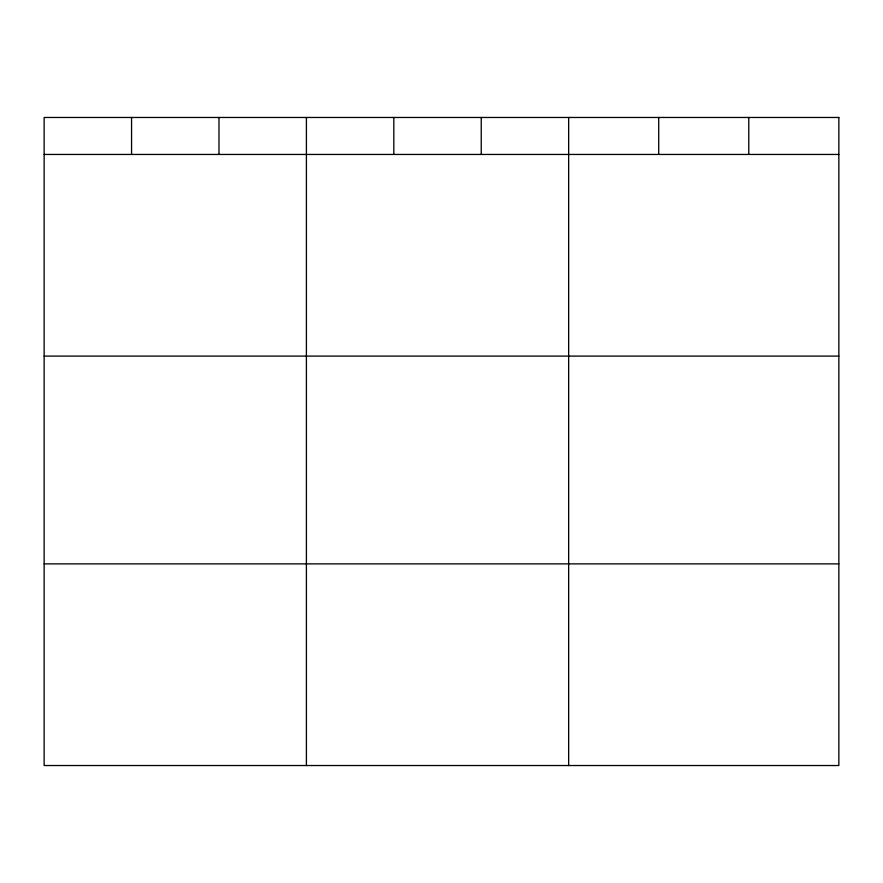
<?xml version="1.0" encoding="UTF-8"?>
<svg xmlns="http://www.w3.org/2000/svg" width="883" height="883" viewBox="0 0 883 883"><rect width="100%" height="100%" fill="white"/><g stroke="black" fill="none" stroke-linecap="round" stroke-linejoin="round"><path stroke-width="1.32" d="M44.15 154.448L838.85 154.448M44.15 356.103L838.85 356.103M44.15 563.873L838.85 563.873M748.784 117.472L748.784 154.448M658.718 117.472L658.718 154.448M568.652 117.472L568.652 765.528M481.235 117.472L481.235 154.448M393.818 117.472L393.818 154.448M306.401 117.472L306.401 765.528M218.984 117.472L218.984 154.448M131.567 117.472L131.567 154.448M838.85 117.472L44.15 117.472L44.15 765.528L838.85 765.528L838.85 117.472"/></g></svg>
